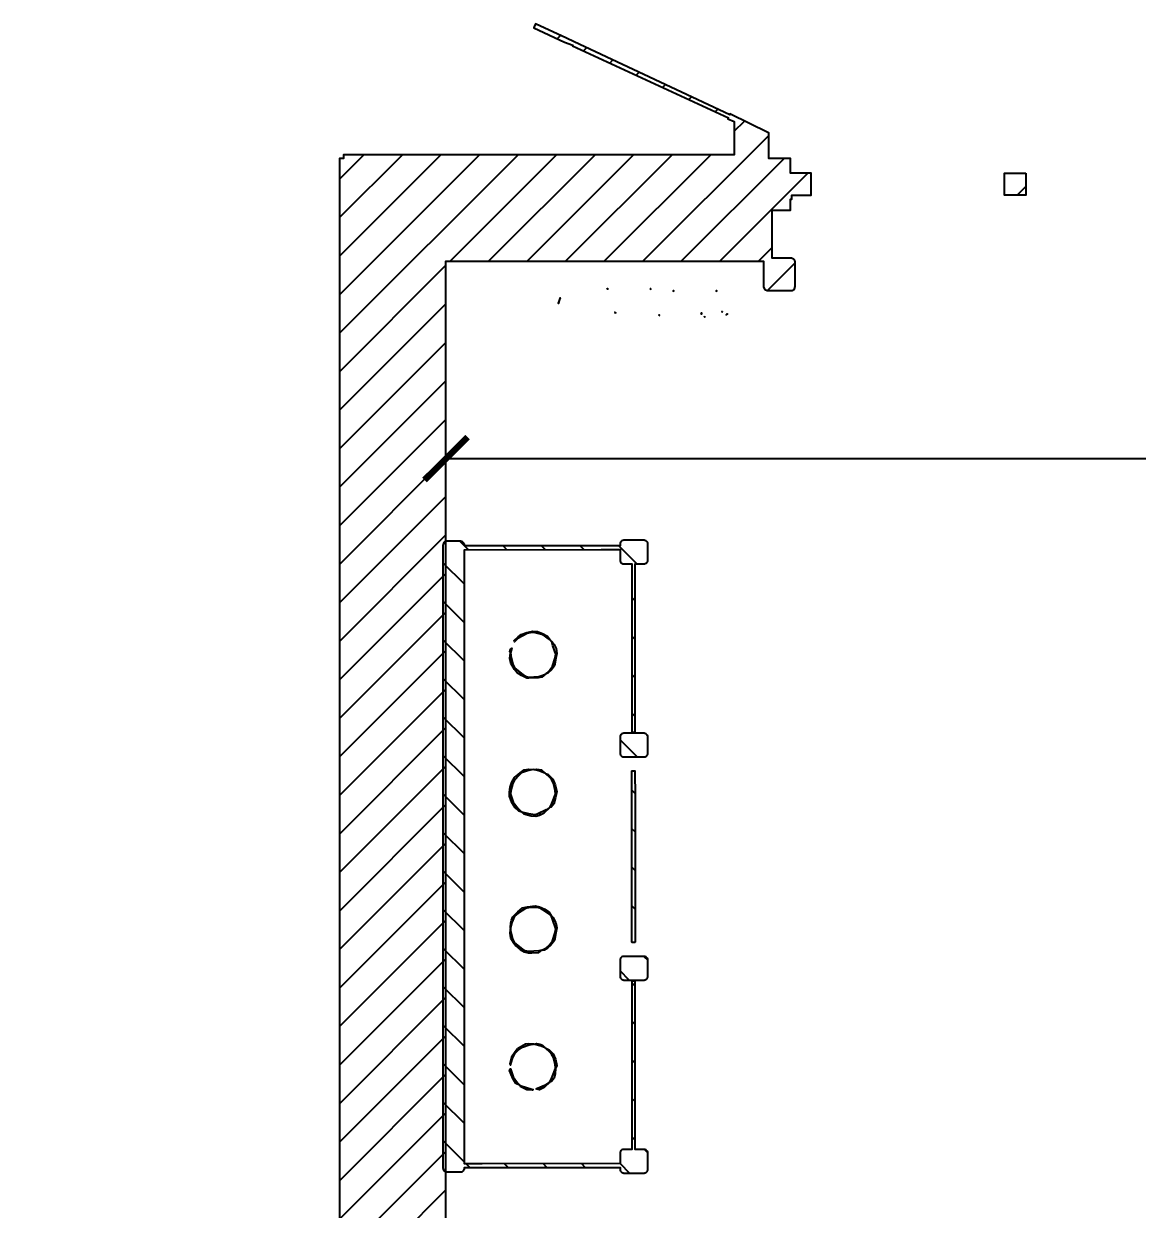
# Model space of a CAD drawing. Header units: metres. Extents: x -155 to -31, y -2 to 38.
# Drawn here: x -84.902 to -82.308, y 15.75 to 18.514 of the extents above; entities that cross this region are included whole.
import ezdxf

# ---------------------------------------------------------------- set-up
doc = ezdxf.new("R2010")
doc.units = ezdxf.units.M
doc.layers.add('DİMENSİONS', color=1, linetype='Continuous', true_color=0xff0000)
doc.layers.add('Layer 03$GIRIS_MOBILYA', color=9, linetype='Continuous', true_color=0xc0c0c0)
doc.layers.add('Layer 03$GIRIS_DUVAR', color=7, linetype='Continuous')
doc.styles.add('Default', font='arial.ttf')
doc.dimstyles.new('Default', dxfattribs={"dimscale": 2, "dimtxt": 0.1, "dimasz": 0.1, "dimexe": 0.05, "dimexo": 0.05, "dimgap": 0.025, "dimtad": 1, "dimtoh": 1, "dimzin": 1, "dimdsep": 46, "dimtxsty": 'Default', "dimcen": 0.05, "dimazin": 1, "dimtfac": 1, "dimtdec": 4, "dimtix": 1, "dimtofl": 0, "dimtmove": 1, "dimatfit": 3, "dimfxl": 0.1, "dimtolj": 1, "dimtzin": 1, "dimarcsym": 0})
pattern_1 = [(45, (-78.925584, 9.92203), (-0.04490128, 0.04490128), [])]
pattern_2 = [(135, (-78.925584, 9.92203), (-0.0449013, -0.0449013), [])]

# ---------------------------------------------------------------- blocks, each defined once
blk = doc.blocks.new('_ArchTick')
at = {"color": 0, "linetype": 'ByBlock', "const_width": 0.15}
blk.add_lwpolyline([(-0.5, -0.5), (0.5, 0.5)], dxfattribs=at)
blk = doc.blocks.new('*D15')
at = {"layer": 'Defpoints', "color": 0}
for p in [(-83.9185, 17.5), (-75.8466, 17.5), (-75.8466, 17.5)]:
    blk.add_point(p, dxfattribs=at)
at = {"layer": 'DİMENSİONS', "color": 0, "lineweight": -2}
for p, q in [((-83.9185, 17.6), (-83.9185, 17.6)), ((-75.8466, 17.6), (-75.8466, 17.6)), ((-83.9185, 17.5), (-75.9466, 17.5))]:
    blk.add_line(p, q, dxfattribs=at)
at = {"layer": 'DİMENSİONS', "color": 0}
blk.add_solid([(-75.9466, 17.4833), (-75.9466, 17.5166), (-75.8466, 17.5)], dxfattribs=at)
at = {"layer": 'DİMENSİONS', "color": 0, "lineweight": -2, "xscale": 0.1, "yscale": 0.1, "zscale": 0.1, "rotation": 180}
blk.add_blockref('_ArchTick', (-83.9185, 17.5), dxfattribs=at)
at = {"layer": 'DİMENSİONS', "color": 0, "insert": (-79.9325, 17.6521), "char_height": 0.2, "attachment_point": 5, "style": 'Default'}
blk.add_mtext('\\A1;8.1', dxfattribs=at)

msp = doc.modelspace()

# ---------------------------------------------------------------- hatches: boundary and pattern name
at = {"layer": 'Layer 03$GIRIS_DUVAR'}
h = msp.add_hatch(dxfattribs=at)
h.set_pattern_fill('ANSI31', scale=0.02, style=0, pattern_type=2)
h.set_pattern_definition(pattern_1)
h.paths.add_polyline_path([(-84.7571, 6.5899), (-84.1666, 6.5899), (-84.1666, 5.6993), (-84.1571, 5.6993), (-84.1571, 5.6901), (-83.2057, 5.6901), (-83.2057, 5.6492), (-83.2414, 5.6489), (-83.2414, 5.6441), (-83.2424, 5.6441), (-83.2424, 5.6384), (-83.728, 5.6339), (-83.7852, 5.6333), (-83.7852, 5.6234), (-83.7278, 5.6233), (-83.3635, 5.6276), (-83.2414, 5.6287), (-83.1057, 5.6298), (-83.1067, 5.6404), (-83.1065, 5.6452), (-83.1067, 5.6499), (-83.1254, 5.6498), (-83.1254, 5.6901), (-83.1071, 5.6901), (-83.1071, 5.7223), (-83.061, 5.7223), (-83.0584, 5.7043), (-83.057, 5.7043), (-83.0562, 5.7035), (-83.04, 5.7035), (-83.0054, 5.4569), (-82.9816, 5.2869), (-82.9972, 5.2869), (-82.9988, 5.2853), (-82.9988, 5.2836), (-82.9937, 5.2439), (-82.9921, 5.2319), (-82.9912, 5.231), (-82.9906, 5.2303), (-82.989, 5.2303), (-82.9608, 5.2342), (-82.9529, 5.2353), (-82.9521, 5.2353), (-82.9519, 5.2354), (-82.9512, 5.2361), (-82.9512, 5.2369), (-82.9504, 5.2377), (-82.9504, 5.2385), (-82.9562, 5.2782), (-82.9578, 5.2894), (-82.9578, 5.2902), (-82.9594, 5.2918), (-82.9766, 5.2918), (-83.0111, 5.5387), (-83.0346, 5.7063), (-83.0177, 5.7086), (-83.0177, 5.7101), (-83.0168, 5.7109), (-83.0226, 5.7516), (-83.0242, 5.7625), (-83.0242, 5.7633), (-83.0252, 5.7643), (-83.0259, 5.765), (-83.0275, 5.765), (-83.0497, 5.7619), (-83.0497, 5.8019), (-83.0505, 5.8019), (-83.0513, 5.8027), (-83.1071, 5.8027), (-83.1071, 5.8993), (-83.0985, 5.8993), (-83.0985, 5.9293), (-83.1071, 5.9293), (-83.1071, 5.9381), (-83.9185, 5.9381), (-83.9185, 6.8292), (-83.9271, 6.8292), (-83.9271, 6.838), (-84.5186, 6.838), (-84.5186, 7.4941), (-84.5272, 7.4941), (-84.5272, 7.5031), (-84.6205, 7.5031), (-84.6205, 7.5492), (-84.6714, 7.5492), (-84.6714, 8.639), (-84.6205, 8.639), (-84.6205, 8.6849), (-84.5573, 8.6849), (-84.5573, 8.6851), (-84.5272, 8.6851), (-84.5272, 8.6941), (-84.5186, 8.6941), (-84.5186, 9.3599), (-83.9271, 9.3599), (-83.9271, 9.3693), (-83.9185, 9.3693), (-83.9185, 9.4601), (-83.6772, 9.4601), (-83.6772, 9.4693), (-83.6687, 9.4693), (-83.6687, 9.9601), (-82.2261, 9.9601), (-80.1467, 9.96), (-80.1467, 9.2827), (-79.979, 9.1155), (-79.8981, 9.0348), (-79.8854, 9.0475), (-79.9106, 9.0727), (-79.8956, 9.0878), (-79.9009, 9.0931), (-79.884, 9.1099), (-79.8301, 9.1638), (-79.8248, 9.1585), (-79.82, 9.1634), (-79.8036, 9.1797), (-79.8102, 9.1862), (-79.804, 9.1924), (-79.8686, 9.257), (-79.8686, 11.6294), (-79.8772, 11.6294), (-79.8772, 11.638), (-80.1373, 11.638), (-80.1373, 11.6294), (-80.1467, 11.6294), (-80.1467, 11.2912), (-80.3651, 11.2912), (-80.3651, 11.0388), (-80.1467, 11.0388), (-80.1467, 10.1379), (-81.5685, 10.1379), (-81.5685, 11.0388), (-81.5321, 11.0388), (-81.5321, 11.2365), (-81.4601, 11.2365), (-81.4374, 11.2375), (-81.4347, 11.2309), (-81.4342, 11.2307), (-81.4326, 11.23), (-81.2557, 11.23), (-81.2013, 11.2314), (-81.2006, 11.233), (-81.2006, 11.271), (-81.2008, 11.2715), (-81.2015, 11.2732), (-81.2019, 11.2734), (-81.2036, 11.274), (-81.4334, 11.274), (-81.4366, 11.2805), (-81.4371, 11.2807), (-81.4387, 11.2815), (-81.5321, 11.2815), (-81.5321, 11.2912), (-81.5685, 11.2912), (-81.5685, 11.6294), (-81.5771, 11.6294), (-81.5771, 11.638), (-81.8372, 11.638), (-81.8372, 11.6294), (-81.8464, 11.6294), (-81.8464, 11.0068), (-81.8466, 11.0068), (-81.8466, 10.1379), (-83.9185, 10.1379), (-83.9185, 10.6792), (-83.9271, 10.6792), (-83.9271, 10.688), (-84.5186, 10.688), (-84.5186, 11.0492), (-84.5272, 11.0492), (-84.5272, 11.058), (-84.5572, 11.058), (-84.5572, 11.0579), (-84.6356, 11.0579), (-84.6356, 11.0995), (-84.6714, 11.0995), (-84.6714, 11.675), (-84.6356, 11.675), (-84.6356, 12.2494), (-84.6714, 12.2494), (-84.6714, 12.8002), (-84.6356, 12.8002), (-84.6356, 12.84), (-84.5752, 12.84), (-84.5272, 12.84), (-84.5272, 12.8493), (-84.5186, 12.8493), (-84.5186, 13.2099), (-83.9271, 13.2099), (-83.9271, 13.2193), (-83.9185, 13.2193), (-83.9185, 17.9599), (-83.1788, 17.9599), (-83.1788, 17.9011), (-83.1785, 17.9001), (-83.1767, 17.8947), (-83.1757, 17.8942), (-83.1703, 17.8915), (-83.1131, 17.8915), (-83.1121, 17.892), (-83.1067, 17.8947), (-83.1064, 17.8957), (-83.1046, 17.9011), (-83.1046, 17.9573), (-83.1048, 17.9579), (-83.1058, 17.9618), (-83.1067, 17.9636), (-83.1077, 17.9646), (-83.1085, 17.965), (-83.1131, 17.9668), (-83.1585, 17.9668), (-83.1585, 17.9993), (-83.1587, 17.9993), (-83.1587, 18.0793), (-83.1161, 18.0793), (-83.1161, 18.105), (-83.1125, 18.105), (-83.1125, 18.1142), (-83.0675, 18.1142), (-83.0675, 18.165), (-83.1161, 18.165), (-83.1161, 18.1997), (-83.1666, 18.1997), (-83.1666, 18.2594), (-83.1672, 18.2594), (-83.257, 18.3034), (-83.2573, 18.3035), (-83.2573, 18.3013), (-83.62, 18.4717), (-83.6377, 18.48), (-83.7097, 18.5137), (-83.713, 18.5067), (-83.7141, 18.5043), (-83.642, 18.4706), (-83.6233, 18.4638), (-83.624, 18.4619), (-83.2606, 18.2943), (-83.2615, 18.2923), (-83.2469, 18.2855), (-83.2469, 18.2081), (-84.1571, 18.2081), (-84.1571, 18.1993), (-84.1666, 18.1993), (-84.1666, 13.4581), (-84.7571, 13.4581), (-84.7571, 13.4493), (-84.7666, 13.4493), (-84.7666, 13.043), (-84.7895, 13.0413), (-84.8089, 13.1735), (-84.8858, 13.6989), (-84.8855, 13.699), (-84.8929, 13.7478), (-84.8964, 13.7474), (-84.9025, 13.7467), (-84.8952, 13.6971), (-84.8961, 13.6969), (-84.8551, 13.4227), (-84.771, 12.8478), (-84.7571, 12.8509), (-84.7571, 12.84), (-84.7561, 12.84), (-84.7561, 12.8002), (-84.7065, 12.8002), (-84.7065, 12.7943), (-84.6968, 12.7943), (-84.6968, 12.2494), (-84.7561, 12.2494), (-84.7561, 11.675), (-84.6968, 11.675), (-84.6968, 11.1043), (-84.7065, 11.1043), (-84.7065, 11.0995), (-84.7561, 11.0995), (-84.7561, 11.0579), (-84.7571, 11.0579), (-84.7571, 11.0479), (-84.771, 11.051), (-84.8184, 10.727), (-84.9025, 10.152), (-84.899, 10.1517), (-84.8929, 10.151), (-84.8855, 10.2008), (-84.8456, 10.475), (-84.7895, 10.8576), (-84.7666, 10.856), (-84.7666, 10.4493), (-84.7571, 10.4493), (-84.7571, 10.4401), (-84.1666, 10.4401), (-84.1666, 9.608), (-84.7571, 9.608), (-84.7571, 9.5994), (-84.7666, 9.5994), (-84.7666, 8.775), (-84.8111, 8.775), (-84.8113, 8.792), (-84.8208, 8.7925), (-84.8198, 8.6934), (-84.8193, 8.6929), (-84.8058, 8.6936), (-84.7571, 8.6936), (-84.7571, 8.6849), (-84.7561, 8.6849), (-84.7561, 8.6442), (-84.6968, 8.6442), (-84.6968, 7.5437), (-84.7561, 7.5437), (-84.7561, 7.5031), (-84.7571, 7.5031), (-84.7571, 7.4943), (-84.8002, 7.4943), (-84.8193, 7.4966), (-84.8198, 7.4966), (-84.8207, 7.3959), (-84.8209, 7.3959), (-84.8224, 7.1959), (-84.8242, 6.9957), (-84.8246, 6.9957), (-84.8246, 6.8955), (-84.8145, 6.8955), (-84.8145, 6.9962), (-84.8124, 7.1954), (-84.811, 7.3959), (-84.8103, 7.3959), (-84.8103, 7.4151), (-84.7666, 7.4151), (-84.7666, 6.5994), (-84.7571, 6.5994)], flags=0)
h.paths.add_polyline_path([(-84.1486, 5.8993), (-84.1486, 5.7081), (-83.9571, 5.7081), (-83.9571, 5.8993)], flags=0)
h.paths.add_polyline_path([(-84.7486, 6.7992), (-84.7486, 6.6079), (-84.5573, 6.6079), (-84.5573, 6.7992)], flags=0)
h.paths.add_polyline_path([(-84.7486, 9.59), (-84.7486, 9.3993), (-84.5573, 9.3993), (-84.5573, 9.59)], flags=0)
h.paths.add_polyline_path([(-84.1486, 10.0993), (-84.1486, 9.9994), (-83.7072, 9.9994), (-83.7072, 10.0899), (-83.9571, 10.0899), (-83.9571, 10.0993)], flags=0)
h.paths.add_polyline_path([(-84.7486, 10.6493), (-84.7486, 10.4581), (-84.5573, 10.4581), (-84.5573, 10.6493)], flags=0)
h.paths.add_polyline_path([(-84.1571, 10.6399), (-84.1571, 10.4494), (-84.1306, 10.4493), (-83.9667, 10.4493), (-83.9667, 10.6399)], flags=0)
h = msp.add_hatch(dxfattribs=at)
h.set_pattern_fill('ANSI31', scale=0.02, style=0, pattern_type=2)
h.set_pattern_definition(pattern_1)
h.paths.add_polyline_path([(-82.5672, 18.165), (-82.5672, 18.1142), (-82.617, 18.1142), (-82.617, 18.165)], flags=0)
at = {"layer": 'Layer 03$GIRIS_MOBILYA'}
h = msp.add_hatch(dxfattribs=at)
h.set_pattern_fill('ANSI31', scale=0.02, angle=90, style=0, pattern_type=2)
h.set_pattern_definition(pattern_2)
h.paths.add_polyline_path([(-83.5437, 17.895), (-83.5423, 17.8967), (-83.5412, 17.8948), (-83.5423, 17.8953)], flags=0)
h = msp.add_hatch(dxfattribs=at)
h.set_pattern_fill('ANSI31', scale=0.02, angle=90, style=0, pattern_type=2)
h.set_pattern_definition(pattern_2)
h.paths.add_polyline_path([(-83.4424, 17.8953), (-83.4409, 17.8948), (-83.4419, 17.8967)], flags=0)
h = msp.add_hatch(dxfattribs=at)
h.set_pattern_fill('ANSI31', scale=0.02, angle=90, style=0, pattern_type=2)
h.set_pattern_definition(pattern_2)
h.paths.add_polyline_path([(-83.389, 17.891), (-83.389, 17.891), (-83.3888, 17.8903), (-83.3878, 17.8912)], flags=0)
h = msp.add_hatch(dxfattribs=at)
h.set_pattern_fill('ANSI31', scale=0.02, angle=90, style=0, pattern_type=2)
h.set_pattern_definition(pattern_2)
h.paths.add_polyline_path([(-83.2891, 17.891), (-83.2891, 17.891), (-83.2889, 17.8903), (-83.2875, 17.8912)], flags=0)
h = msp.add_hatch(dxfattribs=at)
h.set_pattern_fill('ANSI31', scale=0.02, angle=90, style=0, pattern_type=2)
h.set_pattern_definition(pattern_2)
h.paths.add_polyline_path([(-83.6566, 17.8624), (-83.6557, 17.8621), (-83.6521, 17.8745), (-83.6571, 17.8626)], flags=0)
h = msp.add_hatch(dxfattribs=at)
h.set_pattern_fill('ANSI31', scale=0.02, angle=90, style=0, pattern_type=2)
h.set_pattern_definition(pattern_2)
h.paths.add_polyline_path([(-83.5239, 17.8389), (-83.5226, 17.8394), (-83.5247, 17.8415)], flags=0)
h = msp.add_hatch(dxfattribs=at)
h.set_pattern_fill('ANSI31', scale=0.02, angle=90, style=0, pattern_type=2)
h.set_pattern_definition(pattern_2)
h.paths.add_polyline_path([(-83.4224, 17.8332), (-83.4224, 17.8332), (-83.4212, 17.834), (-83.4226, 17.834)], flags=0)
h = msp.add_hatch(dxfattribs=at)
h.set_pattern_fill('ANSI31', scale=0.02, angle=90, style=0, pattern_type=2)
h.set_pattern_definition(pattern_2)
h.paths.add_polyline_path([(-83.3238, 17.8391), (-83.3228, 17.8394), (-83.3232, 17.8367)], flags=0)
h = msp.add_hatch(dxfattribs=at)
h.set_pattern_fill('ANSI31', scale=0.02, angle=90, style=0, pattern_type=2)
h.set_pattern_definition(pattern_2)
h.paths.add_polyline_path([(-83.3163, 17.8316), (-83.3163, 17.8304), (-83.3156, 17.83), (-83.3155, 17.8301), (-83.316, 17.8314), (-83.316, 17.8315)], flags=0)
h = msp.add_hatch(dxfattribs=at)
h.set_pattern_fill('ANSI31', scale=0.02, angle=90, style=0, pattern_type=2)
h.set_pattern_definition(pattern_2)
h.paths.add_polyline_path([(-83.2742, 17.843), (-83.2741, 17.8427), (-83.2756, 17.8424)], flags=0)
h = msp.add_hatch(dxfattribs=at)
h.set_pattern_fill('ANSI31', scale=0.02, angle=90, style=0, pattern_type=2)
h.set_pattern_definition(pattern_2)
h.paths.add_polyline_path([(-83.2635, 17.8378), (-83.2622, 17.837), (-83.2654, 17.8351)], flags=0)
h = msp.add_hatch(dxfattribs=at)
h.set_pattern_fill('ANSI31', scale=0.02, angle=90, style=0, pattern_type=2)
h.set_pattern_definition(pattern_2)
h.paths.add_polyline_path([(-83.513, 15.843), (-83.513, 15.841), (-83.5128, 15.8407), (-83.512, 15.8391), (-83.5118, 15.8388), (-83.5106, 15.8372), (-83.5103, 15.837), (-83.5087, 15.8357), (-83.5083, 15.8356), (-83.5063, 15.8348), (-83.5059, 15.8347), (-83.5039, 15.8343), (-83.4645, 15.8343), (-83.4569, 15.8343), (-83.4565, 15.8344), (-83.4549, 15.8348), (-83.4545, 15.8349), (-83.4525, 15.8357), (-83.4522, 15.836), (-83.4506, 15.8372), (-83.4504, 15.8375), (-83.4492, 15.8391), (-83.449, 15.8394), (-83.4482, 15.841), (-83.4482, 15.8414), (-83.4482, 15.8434), (-83.4482, 15.8744), (-83.4482, 15.8804), (-83.4482, 15.8808), (-83.4482, 15.8828), (-83.4484, 15.8832), (-83.4492, 15.8852), (-83.4494, 15.8855), (-83.4506, 15.8871), (-83.4509, 15.8873), (-83.4525, 15.8885), (-83.4529, 15.8887), (-83.4549, 15.8895), (-83.4552, 15.8895), (-83.4569, 15.8895), (-83.4777, 15.8895), (-83.4776, 16.2205), (-83.4776, 16.2816), (-83.4777, 16.2816), (-83.4783, 16.2818), (-83.4783, 16.2818), (-83.484, 16.2818), (-83.485, 16.2818), (-83.4854, 16.2814), (-83.4854, 15.9436), (-83.4854, 15.8895), (-83.4962, 15.8895), (-83.5039, 15.8895), (-83.5043, 15.8895), (-83.5063, 15.8895), (-83.5067, 15.8893), (-83.5087, 15.8885), (-83.509, 15.8883), (-83.5106, 15.8871), (-83.5108, 15.8868), (-83.512, 15.8852), (-83.5122, 15.8848), (-83.513, 15.8828), (-83.513, 15.8824), (-83.513, 15.8804), (-83.513, 15.8565), (-83.8341, 15.8562), (-83.8757, 15.8562), (-83.8757, 17.0421), (-83.8757, 17.2874), (-83.5573, 17.2877), (-83.513, 17.2877), (-83.513, 17.2695), (-83.513, 17.2635), (-83.513, 17.2631), (-83.513, 17.2611), (-83.5128, 17.2608), (-83.512, 17.2592), (-83.5118, 17.2589), (-83.5106, 17.2573), (-83.5103, 17.2571), (-83.5087, 17.2559), (-83.5083, 17.2557), (-83.5063, 17.2549), (-83.5059, 17.2548), (-83.5039, 17.2544), (-83.4854, 17.2544), (-83.4854, 16.9236), (-83.4854, 16.8624), (-83.4854, 16.8624), (-83.485, 16.862), (-83.484, 16.862), (-83.4783, 16.862), (-83.4782, 16.862), (-83.4782, 16.8621), (-83.4779, 16.8624), (-83.4777, 16.8623), (-83.4777, 16.8624), (-83.4776, 17.2005), (-83.4776, 17.2544), (-83.4645, 17.2544), (-83.4569, 17.2544), (-83.4565, 17.2545), (-83.4549, 17.2549), (-83.4545, 17.255), (-83.4525, 17.2559), (-83.4522, 17.2561), (-83.4506, 17.2573), (-83.4504, 17.2576), (-83.4492, 17.2592), (-83.449, 17.2595), (-83.4482, 17.2611), (-83.4482, 17.2615), (-83.4482, 17.2635), (-83.4482, 17.2945), (-83.4482, 17.3005), (-83.4482, 17.3009), (-83.4482, 17.3029), (-83.4484, 17.3033), (-83.4492, 17.3053), (-83.4494, 17.3055), (-83.4506, 17.3067), (-83.4509, 17.3069), (-83.4525, 17.3081), (-83.4529, 17.3083), (-83.4549, 17.3091), (-83.4552, 17.3092), (-83.4569, 17.3096), (-83.4962, 17.3096), (-83.5039, 17.3096), (-83.5043, 17.3095), (-83.5063, 17.3091), (-83.5067, 17.309), (-83.5087, 17.3081), (-83.509, 17.3079), (-83.5106, 17.3067), (-83.5108, 17.3065), (-83.512, 17.3053), (-83.5122, 17.3049), (-83.513, 17.3029), (-83.513, 17.3025), (-83.513, 17.3005), (-83.513, 17.2965), (-83.8341, 17.2964), (-83.8757, 17.2964), (-83.8757, 17.2981), (-83.8757, 17.2985), (-83.8757, 17.3005), (-83.8759, 17.3008), (-83.8766, 17.3024), (-83.8769, 17.3027), (-83.8781, 17.3043), (-83.8784, 17.3046), (-83.88, 17.3057), (-83.8804, 17.3059), (-83.8824, 17.3067), (-83.8828, 17.3068), (-83.8848, 17.3072), (-83.9109, 17.3072), (-83.9165, 17.3072), (-83.9169, 17.3071), (-83.9189, 17.3067), (-83.9193, 17.3065), (-83.9213, 17.3057), (-83.9216, 17.3055), (-83.9232, 17.3043), (-83.9234, 17.304), (-83.9246, 17.3024), (-83.9247, 17.3021), (-83.9251, 17.3005), (-83.9252, 17.3), (-83.9256, 17.2981), (-83.9256, 16.1018), (-83.9256, 15.8458), (-83.9255, 15.8455), (-83.9251, 15.8439), (-83.925, 15.8435), (-83.9246, 15.8415), (-83.9244, 15.8412), (-83.9232, 15.8396), (-83.9228, 15.8393), (-83.9213, 15.8381), (-83.9208, 15.838), (-83.9189, 15.8372), (-83.9184, 15.8372), (-83.9165, 15.8372), (-83.8904, 15.8372), (-83.8848, 15.8372), (-83.8844, 15.8372), (-83.8824, 15.8372), (-83.882, 15.8374), (-83.88, 15.8381), (-83.8797, 15.8384), (-83.8781, 15.8396), (-83.8778, 15.8399), (-83.8766, 15.8415), (-83.8765, 15.8419), (-83.8757, 15.8439), (-83.8757, 15.8442), (-83.8757, 15.8458), (-83.8757, 15.8475), (-83.5573, 15.8477), (-83.513, 15.8477), (-83.513, 15.8434)], flags=0)
h = msp.add_hatch(dxfattribs=at)
h.set_pattern_fill('ANSI31', scale=0.02, angle=90, style=0, pattern_type=2)
h.set_pattern_definition(pattern_2)
h.paths.add_polyline_path([(-83.7436, 17.0898), (-83.73, 17.0947), (-83.7161, 17.0974), (-83.7049, 17.0966), (-83.6937, 17.0921), (-83.6819, 17.0858), (-83.673, 17.0738), (-83.6798, 17.0797), (-83.6889, 17.0864), (-83.6952, 17.09), (-83.7107, 17.0935), (-83.719, 17.0947), (-83.7293, 17.0919), (-83.7509, 17.0802), (-83.7587, 17.0728), (-83.7594, 17.0757), (-83.75, 17.0844)], flags=0)
h = msp.add_hatch(dxfattribs=at)
h.set_pattern_fill('ANSI31', scale=0.02, angle=90, style=0, pattern_type=2)
h.set_pattern_definition(pattern_2)
h.paths.add_polyline_path([(-83.7685, 17.0469), (-83.7697, 17.0498), (-83.768, 17.0563), (-83.765, 17.0583)], flags=0)
h = msp.add_hatch(dxfattribs=at)
h.set_pattern_fill('ANSI31', scale=0.02, angle=90, style=0, pattern_type=2)
h.set_pattern_definition(pattern_2)
h.paths.add_polyline_path([(-83.6859, 16.9984), (-83.6775, 17.0063), (-83.6703, 17.0161), (-83.6652, 17.0331), (-83.6628, 17.0437), (-83.6695, 17.0636), (-83.6719, 17.0739), (-83.6667, 17.0669), (-83.662, 17.0572), (-83.66, 17.0459), (-83.6623, 17.0347), (-83.666, 17.0167), (-83.6726, 17.0077), (-83.6814, 16.9995)], flags=0)
h = msp.add_hatch(dxfattribs=at)
h.set_pattern_fill('ANSI31', scale=0.02, angle=90, style=0, pattern_type=2)
h.set_pattern_definition(pattern_2)
h.paths.add_polyline_path([(-83.7685, 17.0469), (-83.7667, 17.0354), (-83.7628, 17.0204), (-83.7586, 17.0122), (-83.7425, 16.9987), (-83.7338, 16.9924), (-83.7252, 16.9906), (-83.7021, 16.9921), (-83.6932, 16.995), (-83.6859, 16.9984), (-83.6948, 16.9906), (-83.7037, 16.9885), (-83.7256, 16.9881), (-83.7302, 16.9882), (-83.7426, 16.9944), (-83.7526, 17.0005), (-83.7587, 17.0084), (-83.7676, 17.0232), (-83.7701, 17.0337)], flags=0)
h = msp.add_hatch(dxfattribs=at)
h.set_pattern_fill('ANSI31', scale=0.02, angle=90, style=0, pattern_type=2)
h.set_pattern_definition(pattern_2)
h.paths.add_polyline_path([(-83.449, 16.8095), (-83.4482, 16.8111), (-83.4482, 16.8115), (-83.4482, 16.8135), (-83.4482, 16.8445), (-83.4482, 16.8505), (-83.4482, 16.8508), (-83.4482, 16.8529), (-83.4484, 16.8532), (-83.4492, 16.8552), (-83.4494, 16.8555), (-83.4506, 16.8567), (-83.4509, 16.8569), (-83.4525, 16.8581), (-83.4529, 16.8583), (-83.4549, 16.8591), (-83.4552, 16.8592), (-83.4569, 16.8596), (-83.4962, 16.8596), (-83.5039, 16.8596), (-83.5043, 16.8595), (-83.5063, 16.8591), (-83.5067, 16.8589), (-83.5087, 16.8581), (-83.509, 16.8579), (-83.5106, 16.8567), (-83.5108, 16.8565), (-83.512, 16.8552), (-83.5122, 16.8549), (-83.513, 16.8529), (-83.513, 16.8525), (-83.513, 16.8505), (-83.513, 16.8195), (-83.513, 16.8135), (-83.513, 16.8131), (-83.513, 16.8111), (-83.5128, 16.8108), (-83.512, 16.8092), (-83.5118, 16.8089), (-83.5106, 16.8073), (-83.5103, 16.807), (-83.5087, 16.8058), (-83.5083, 16.8057), (-83.5063, 16.8049), (-83.5059, 16.8048), (-83.5039, 16.8044), (-83.4645, 16.8044), (-83.4569, 16.8044), (-83.4565, 16.8045), (-83.4549, 16.8049), (-83.4545, 16.805), (-83.4525, 16.8058), (-83.4522, 16.8061), (-83.4506, 16.8073), (-83.4504, 16.8076), (-83.4492, 16.8092)], flags=0)
h = msp.add_hatch(dxfattribs=at)
h.set_pattern_fill('ANSI31', scale=0.02, angle=90, style=0, pattern_type=2)
h.set_pattern_definition(pattern_2)
h.paths.add_polyline_path([(-83.7414, 16.6756), (-83.7487, 16.6777), (-83.7577, 16.6859), (-83.7652, 16.6985), (-83.7704, 16.7132), (-83.7706, 16.7226), (-83.7691, 16.734), (-83.7647, 16.7459), (-83.7591, 16.7565), (-83.746, 16.7676), (-83.7362, 16.7741), (-83.7255, 16.7763), (-83.7154, 16.775), (-83.7288, 16.7717), (-83.7422, 16.7672), (-83.7472, 16.763), (-83.759, 16.7503), (-83.7626, 16.7435), (-83.7678, 16.7264), (-83.7679, 16.7178), (-83.7653, 16.7087), (-83.7622, 16.6987), (-83.75, 16.684)], flags=0)
h = msp.add_hatch(dxfattribs=at)
h.set_pattern_fill('ANSI31', scale=0.02, angle=90, style=0, pattern_type=2)
h.set_pattern_definition(pattern_2)
h.paths.add_polyline_path([(-83.7154, 16.775), (-83.7072, 16.7763), (-83.6962, 16.7742), (-83.687, 16.7659), (-83.7023, 16.7719)], flags=0)
h = msp.add_hatch(dxfattribs=at)
h.set_pattern_fill('ANSI31', scale=0.02, angle=90, style=0, pattern_type=2)
h.set_pattern_definition(pattern_2)
h.paths.add_polyline_path([(-83.6757, 16.687), (-83.672, 16.6961), (-83.6636, 16.718), (-83.6638, 16.7259), (-83.6682, 16.7433), (-83.672, 16.7501), (-83.6753, 16.755), (-83.687, 16.7659), (-83.6813, 16.7642), (-83.6693, 16.7529), (-83.6638, 16.7397), (-83.6601, 16.7239), (-83.663, 16.7096), (-83.6669, 16.695), (-83.6735, 16.6871)], flags=0)
h = msp.add_hatch(dxfattribs=at)
h.set_pattern_fill('ANSI31', scale=0.02, angle=90, style=0, pattern_type=2)
h.set_pattern_definition(pattern_2)
h.paths.add_polyline_path([(-83.485, 16.7721), (-83.484, 16.7721), (-83.4783, 16.7721), (-83.4777, 16.7106), (-83.4776, 16.3726), (-83.4777, 16.3725), (-83.4782, 16.3722), (-83.4783, 16.3722), (-83.4793, 16.3722), (-83.485, 16.3722), (-83.485, 16.3722), (-83.4854, 16.3726), (-83.4854, 16.3726), (-83.4854, 16.4338), (-83.4854, 16.7717), (-83.4851, 16.772)], flags=0)
h = msp.add_hatch(dxfattribs=at)
h.set_pattern_fill('ANSI31', scale=0.02, angle=90, style=0, pattern_type=2)
h.set_pattern_definition(pattern_2)
h.paths.add_polyline_path([(-83.7089, 16.6665), (-83.7003, 16.6685), (-83.69, 16.6739), (-83.6757, 16.687), (-83.6848, 16.6811), (-83.7062, 16.6709), (-83.7118, 16.6697), (-83.7253, 16.6718), (-83.7414, 16.6756), (-83.7374, 16.6718), (-83.7202, 16.6674)], flags=0)
h = msp.add_hatch(dxfattribs=at)
h.set_pattern_fill('ANSI31', scale=0.02, angle=90, style=0, pattern_type=2)
h.set_pattern_definition(pattern_2)
h.paths.add_polyline_path([(-83.7685, 16.4069), (-83.7675, 16.4172), (-83.7662, 16.4239), (-83.7627, 16.4315), (-83.7514, 16.4435), (-83.7401, 16.4524), (-83.7286, 16.455), (-83.7106, 16.4572), (-83.7006, 16.4552), (-83.688, 16.4495), (-83.6792, 16.4432), (-83.6736, 16.4346), (-83.6821, 16.4408), (-83.693, 16.4484), (-83.6991, 16.4519), (-83.7074, 16.4531), (-83.7232, 16.4536), (-83.7336, 16.4508), (-83.7504, 16.4406), (-83.7585, 16.433), (-83.7649, 16.4183)], flags=0)
h = msp.add_hatch(dxfattribs=at)
h.set_pattern_fill('ANSI31', scale=0.02, angle=90, style=0, pattern_type=2)
h.set_pattern_definition(pattern_2)
h.paths.add_polyline_path([(-83.6954, 16.3537), (-83.6859, 16.3584), (-83.6775, 16.3663), (-83.6703, 16.3761), (-83.6652, 16.3931), (-83.6628, 16.4037), (-83.6695, 16.4236), (-83.6736, 16.4346), (-83.6687, 16.4305), (-83.6622, 16.4175), (-83.66, 16.4059), (-83.6623, 16.3947), (-83.666, 16.3767), (-83.6751, 16.3649), (-83.6816, 16.3584), (-83.6897, 16.3541)], flags=0)
h = msp.add_hatch(dxfattribs=at)
h.set_pattern_fill('ANSI31', scale=0.02, angle=90, style=0, pattern_type=2)
h.set_pattern_definition(pattern_2)
h.paths.add_polyline_path([(-83.7024, 16.3484), (-83.6954, 16.3537), (-83.7021, 16.3521), (-83.7252, 16.3506), (-83.7338, 16.3524), (-83.7425, 16.3587), (-83.7586, 16.3722), (-83.7628, 16.3804), (-83.7667, 16.3954), (-83.7685, 16.4069), (-83.7701, 16.3937), (-83.768, 16.3829), (-83.7619, 16.3724), (-83.756, 16.3644), (-83.7459, 16.3559), (-83.7363, 16.3502), (-83.7271, 16.3481), (-83.7183, 16.3478)], flags=0)
h = msp.add_hatch(dxfattribs=at)
h.set_pattern_fill('ANSI31', scale=0.02, angle=90, style=0, pattern_type=2)
h.set_pattern_definition(pattern_2)
h.paths.add_polyline_path([(-83.4645, 16.2843), (-83.4569, 16.2843), (-83.4565, 16.2844), (-83.4549, 16.2848), (-83.4545, 16.285), (-83.4525, 16.2858), (-83.4522, 16.286), (-83.4506, 16.2872), (-83.4504, 16.2875), (-83.4492, 16.2891), (-83.449, 16.2894), (-83.4482, 16.291), (-83.4482, 16.2914), (-83.4482, 16.2934), (-83.4482, 16.3244), (-83.4482, 16.3304), (-83.4482, 16.3308), (-83.4482, 16.3328), (-83.4484, 16.3332), (-83.4492, 16.3352), (-83.4494, 16.3354), (-83.4506, 16.3366), (-83.4509, 16.3369), (-83.4525, 16.3385), (-83.4529, 16.3386), (-83.4549, 16.339), (-83.4552, 16.3391), (-83.4569, 16.3395), (-83.4962, 16.3395), (-83.5039, 16.3395), (-83.5043, 16.3394), (-83.5063, 16.339), (-83.5067, 16.3389), (-83.5087, 16.3385), (-83.509, 16.3382), (-83.5106, 16.3366), (-83.5108, 16.3364), (-83.512, 16.3352), (-83.5122, 16.3348), (-83.513, 16.3328), (-83.513, 16.3324), (-83.513, 16.3304), (-83.513, 16.2994), (-83.513, 16.2934), (-83.513, 16.2931), (-83.513, 16.291), (-83.5128, 16.2907), (-83.512, 16.2891), (-83.5118, 16.2888), (-83.5106, 16.2872), (-83.5103, 16.287), (-83.5087, 16.2858), (-83.5083, 16.2856), (-83.5063, 16.2848), (-83.5059, 16.2847), (-83.5039, 16.2843)], flags=0)
h = msp.add_hatch(dxfattribs=at)
h.set_pattern_fill('ANSI31', scale=0.02, angle=90, style=0, pattern_type=2)
h.set_pattern_definition(pattern_2)
h.paths.add_polyline_path([(-83.6636, 16.078), (-83.664, 16.0887), (-83.6679, 16.104), (-83.672, 16.1101), (-83.6753, 16.115), (-83.6872, 16.126), (-83.6778, 16.1214), (-83.6686, 16.112), (-83.6636, 16.1001), (-83.6605, 16.0851)], flags=0)
h = msp.add_hatch(dxfattribs=at)
h.set_pattern_fill('ANSI31', scale=0.02, angle=90, style=0, pattern_type=2)
h.set_pattern_definition(pattern_2)
h.paths.add_polyline_path([(-83.7457, 16.0386), (-83.7561, 16.0432), (-83.7628, 16.0547), (-83.7702, 16.0735), (-83.7679, 16.0777), (-83.7651, 16.0684), (-83.762, 16.0585), (-83.7516, 16.0448)], flags=0)
h = msp.add_hatch(dxfattribs=at)
h.set_pattern_fill('ANSI31', scale=0.02, angle=90, style=0, pattern_type=2)
h.set_pattern_definition(pattern_2)
h.paths.add_polyline_path([(-83.6769, 16.0459), (-83.672, 16.0561), (-83.6636, 16.078), (-83.6638, 16.0657), (-83.6666, 16.0555), (-83.6727, 16.0478)], flags=0)
h = msp.add_hatch(dxfattribs=at)
h.set_pattern_fill('ANSI31', scale=0.02, angle=90, style=0, pattern_type=2)
h.set_pattern_definition(pattern_2)
h.paths.add_polyline_path([(-83.7457, 16.0386), (-83.7311, 16.0337), (-83.7208, 16.0306), (-83.715, 16.0294), (-83.7179, 16.0275), (-83.7304, 16.0285), (-83.7441, 16.0351)], flags=0)
h = msp.add_hatch(dxfattribs=at)
h.set_pattern_fill('ANSI31', scale=0.02, angle=90, style=0, pattern_type=2)
h.set_pattern_definition(pattern_2)
h.paths.add_polyline_path([(-83.7089, 16.0306), (-83.6848, 16.041), (-83.6769, 16.0459), (-83.6898, 16.034), (-83.7005, 16.0283)], flags=0)

# ---------------------------------------------------------------- linework, layer by layer
at = {"layer": 'Layer 03$GIRIS_DUVAR'}
msp.add_lwpolyline([(-83.9185, 13.2193), (-83.9185, 17.9599), (-83.1788, 17.9599), (-83.1788, 17.9011), (-83.1785, 17.9001), (-83.1767, 17.8947), (-83.1757, 17.8942), (-83.1703, 17.8915), (-83.1131, 17.8915), (-83.1121, 17.892), (-83.1067, 17.8947), (-83.1064, 17.8957), (-83.1046, 17.9011), (-83.1046, 17.9573), (-83.1048, 17.9579), (-83.1058, 17.9618), (-83.1067, 17.9636), (-83.1077, 17.9646), (-83.1085, 17.965), (-83.1131, 17.9668), (-83.1585, 17.9668), (-83.1585, 17.9993), (-83.1587, 17.9993), (-83.1587, 18.0793), (-83.1161, 18.0793), (-83.1161, 18.105), (-83.1125, 18.105), (-83.1125, 18.1142), (-83.0675, 18.1142), (-83.0675, 18.165), (-83.1161, 18.165), (-83.1161, 18.1997), (-83.1666, 18.1997), (-83.1666, 18.2594), (-83.1672, 18.2594), (-83.257, 18.3034), (-83.2573, 18.3035), (-83.2573, 18.3013), (-83.62, 18.4717), (-83.6377, 18.48), (-83.7097, 18.5137), (-83.713, 18.5067), (-83.7141, 18.5043), (-83.642, 18.4706), (-83.6233, 18.4638), (-83.624, 18.4619), (-83.2606, 18.2943), (-83.2615, 18.2923), (-83.2469, 18.2855), (-83.2469, 18.2081), (-84.1571, 18.2081), (-84.1571, 18.1993), (-84.1666, 18.1993), (-84.1666, 13.4581)], dxfattribs=at)
msp.add_lwpolyline([(-82.5672, 18.165), (-82.5672, 18.1142), (-82.617, 18.1142), (-82.617, 18.165)], close=True, dxfattribs=at)
at = {"layer": 'Layer 03$GIRIS_MOBILYA'}
for points in [[(-83.5437, 17.895), (-83.5423, 17.8967), (-83.5412, 17.8948), (-83.5423, 17.8953)], [(-83.4424, 17.8953), (-83.4409, 17.8948), (-83.4419, 17.8967)], [(-83.389, 17.891), (-83.389, 17.891), (-83.3888, 17.8903), (-83.3878, 17.8912)], [(-83.2891, 17.891), (-83.2891, 17.891), (-83.2889, 17.8903), (-83.2875, 17.8912)], [(-83.6566, 17.8624), (-83.6557, 17.8621), (-83.6521, 17.8745), (-83.6571, 17.8626)], [(-83.5239, 17.8389), (-83.5226, 17.8394), (-83.5247, 17.8415)], [(-83.4224, 17.8332), (-83.4224, 17.8332), (-83.4212, 17.834), (-83.4226, 17.834)], [(-83.3238, 17.8391), (-83.3228, 17.8394), (-83.3232, 17.8367)], [(-83.3163, 17.8316), (-83.3163, 17.8304), (-83.3156, 17.83), (-83.3155, 17.8301), (-83.316, 17.8314), (-83.316, 17.8315)], [(-83.2742, 17.843), (-83.2741, 17.8427), (-83.2756, 17.8424)], [(-83.2635, 17.8378), (-83.2622, 17.837), (-83.2654, 17.8351)], [(-83.513, 15.843), (-83.513, 15.841), (-83.5128, 15.8407), (-83.512, 15.8391), (-83.5118, 15.8388), (-83.5106, 15.8372), (-83.5103, 15.837), (-83.5087, 15.8357), (-83.5083, 15.8356), (-83.5063, 15.8348), (-83.5059, 15.8347), (-83.5039, 15.8343), (-83.4645, 15.8343), (-83.4569, 15.8343), (-83.4565, 15.8344), (-83.4549, 15.8348), (-83.4545, 15.8349), (-83.4525, 15.8357), (-83.4522, 15.836), (-83.4506, 15.8372), (-83.4504, 15.8375), (-83.4492, 15.8391), (-83.449, 15.8394), (-83.4482, 15.841), (-83.4482, 15.8414), (-83.4482, 15.8434), (-83.4482, 15.8744), (-83.4482, 15.8804), (-83.4482, 15.8808), (-83.4482, 15.8828), (-83.4484, 15.8832), (-83.4492, 15.8852), (-83.4494, 15.8855), (-83.4506, 15.8871), (-83.4509, 15.8873), (-83.4525, 15.8885), (-83.4529, 15.8887), (-83.4549, 15.8895), (-83.4552, 15.8895), (-83.4569, 15.8895), (-83.4777, 15.8895), (-83.4776, 16.2205), (-83.4776, 16.2816), (-83.4777, 16.2816), (-83.4783, 16.2818), (-83.4783, 16.2818), (-83.484, 16.2818), (-83.485, 16.2818), (-83.4854, 16.2814), (-83.4854, 15.9436), (-83.4854, 15.8895), (-83.4962, 15.8895), (-83.5039, 15.8895), (-83.5043, 15.8895), (-83.5063, 15.8895), (-83.5067, 15.8893), (-83.5087, 15.8885), (-83.509, 15.8883), (-83.5106, 15.8871), (-83.5108, 15.8868), (-83.512, 15.8852), (-83.5122, 15.8848), (-83.513, 15.8828), (-83.513, 15.8824), (-83.513, 15.8804), (-83.513, 15.8565), (-83.8341, 15.8562), (-83.8757, 15.8562), (-83.8757, 17.0421), (-83.8757, 17.2874), (-83.5573, 17.2877), (-83.513, 17.2877), (-83.513, 17.2695), (-83.513, 17.2635), (-83.513, 17.2631), (-83.513, 17.2611), (-83.5128, 17.2608), (-83.512, 17.2592), (-83.5118, 17.2589), (-83.5106, 17.2573), (-83.5103, 17.2571), (-83.5087, 17.2559), (-83.5083, 17.2557), (-83.5063, 17.2549), (-83.5059, 17.2548), (-83.5039, 17.2544), (-83.4854, 17.2544), (-83.4854, 16.9236), (-83.4854, 16.8624), (-83.4854, 16.8624), (-83.485, 16.862), (-83.484, 16.862), (-83.4783, 16.862), (-83.4782, 16.8621), (-83.4779, 16.8624), (-83.4777, 16.8623), (-83.4777, 16.8624), (-83.4776, 17.2005), (-83.4776, 17.2544), (-83.4645, 17.2544), (-83.4569, 17.2544), (-83.4565, 17.2545), (-83.4549, 17.2549), (-83.4545, 17.255), (-83.4525, 17.2559), (-83.4522, 17.2561), (-83.4506, 17.2573), (-83.4504, 17.2576), (-83.4492, 17.2592), (-83.449, 17.2595), (-83.4482, 17.2611), (-83.4482, 17.2615), (-83.4482, 17.2635), (-83.4482, 17.2945), (-83.4482, 17.3005), (-83.4482, 17.3009), (-83.4482, 17.3029), (-83.4484, 17.3033), (-83.4492, 17.3053), (-83.4494, 17.3055), (-83.4506, 17.3067), (-83.4509, 17.3069), (-83.4525, 17.3081), (-83.4529, 17.3083), (-83.4549, 17.3091), (-83.4552, 17.3092), (-83.4569, 17.3096), (-83.4962, 17.3096), (-83.5039, 17.3096), (-83.5043, 17.3095), (-83.5063, 17.3091), (-83.5067, 17.309), (-83.5087, 17.3081), (-83.509, 17.3079), (-83.5106, 17.3067), (-83.5108, 17.3065), (-83.512, 17.3053), (-83.5122, 17.3049), (-83.513, 17.3029), (-83.513, 17.3025), (-83.513, 17.3005), (-83.513, 17.2965), (-83.8341, 17.2964), (-83.8757, 17.2964), (-83.8757, 17.2981), (-83.8757, 17.2985), (-83.8757, 17.3005), (-83.8759, 17.3008), (-83.8766, 17.3024), (-83.8769, 17.3027), (-83.8781, 17.3043), (-83.8784, 17.3046), (-83.88, 17.3057), (-83.8804, 17.3059), (-83.8824, 17.3067), (-83.8828, 17.3068), (-83.8848, 17.3072), (-83.9109, 17.3072), (-83.9165, 17.3072), (-83.9169, 17.3071), (-83.9189, 17.3067), (-83.9193, 17.3065), (-83.9213, 17.3057), (-83.9216, 17.3055), (-83.9232, 17.3043), (-83.9234, 17.304), (-83.9246, 17.3024), (-83.9247, 17.3021), (-83.9251, 17.3005), (-83.9252, 17.3), (-83.9256, 17.2981), (-83.9256, 16.1018), (-83.9256, 15.8458), (-83.9255, 15.8455), (-83.9251, 15.8439), (-83.925, 15.8435), (-83.9246, 15.8415), (-83.9244, 15.8412), (-83.9232, 15.8396), (-83.9228, 15.8393), (-83.9213, 15.8381), (-83.9208, 15.838), (-83.9189, 15.8372), (-83.9184, 15.8372), (-83.9165, 15.8372), (-83.8904, 15.8372), (-83.8848, 15.8372), (-83.8844, 15.8372), (-83.8824, 15.8372), (-83.882, 15.8374), (-83.88, 15.8381), (-83.8797, 15.8384), (-83.8781, 15.8396), (-83.8778, 15.8399), (-83.8766, 15.8415), (-83.8765, 15.8419), (-83.8757, 15.8439), (-83.8757, 15.8442), (-83.8757, 15.8458), (-83.8757, 15.8475), (-83.5573, 15.8477), (-83.513, 15.8477), (-83.513, 15.8434)], [(-83.7436, 17.0898), (-83.73, 17.0947), (-83.7161, 17.0974), (-83.7049, 17.0966), (-83.6937, 17.0921), (-83.6819, 17.0858), (-83.673, 17.0738), (-83.6798, 17.0797), (-83.6889, 17.0864), (-83.6952, 17.09), (-83.7107, 17.0935), (-83.719, 17.0947), (-83.7293, 17.0919), (-83.7509, 17.0802), (-83.7587, 17.0728), (-83.7594, 17.0757), (-83.75, 17.0844)], [(-83.7685, 17.0469), (-83.7697, 17.0498), (-83.768, 17.0563), (-83.765, 17.0583)], [(-83.6859, 16.9984), (-83.6775, 17.0063), (-83.6703, 17.0161), (-83.6652, 17.0331), (-83.6628, 17.0437), (-83.6695, 17.0636), (-83.6719, 17.0739), (-83.6667, 17.0669), (-83.662, 17.0572), (-83.66, 17.0459), (-83.6623, 17.0347), (-83.666, 17.0167), (-83.6726, 17.0077), (-83.6814, 16.9995)], [(-83.7685, 17.0469), (-83.7667, 17.0354), (-83.7628, 17.0204), (-83.7586, 17.0122), (-83.7425, 16.9987), (-83.7338, 16.9924), (-83.7252, 16.9906), (-83.7021, 16.9921), (-83.6932, 16.995), (-83.6859, 16.9984), (-83.6948, 16.9906), (-83.7037, 16.9885), (-83.7256, 16.9881), (-83.7302, 16.9882), (-83.7426, 16.9944), (-83.7526, 17.0005), (-83.7587, 17.0084), (-83.7676, 17.0232), (-83.7701, 17.0337)], [(-83.449, 16.8095), (-83.4482, 16.8111), (-83.4482, 16.8115), (-83.4482, 16.8135), (-83.4482, 16.8445), (-83.4482, 16.8505), (-83.4482, 16.8508), (-83.4482, 16.8529), (-83.4484, 16.8532), (-83.4492, 16.8552), (-83.4494, 16.8555), (-83.4506, 16.8567), (-83.4509, 16.8569), (-83.4525, 16.8581), (-83.4529, 16.8583), (-83.4549, 16.8591), (-83.4552, 16.8592), (-83.4569, 16.8596), (-83.4962, 16.8596), (-83.5039, 16.8596), (-83.5043, 16.8595), (-83.5063, 16.8591), (-83.5067, 16.8589), (-83.5087, 16.8581), (-83.509, 16.8579), (-83.5106, 16.8567), (-83.5108, 16.8565), (-83.512, 16.8552), (-83.5122, 16.8549), (-83.513, 16.8529), (-83.513, 16.8525), (-83.513, 16.8505), (-83.513, 16.8195), (-83.513, 16.8135), (-83.513, 16.8131), (-83.513, 16.8111), (-83.5128, 16.8108), (-83.512, 16.8092), (-83.5118, 16.8089), (-83.5106, 16.8073), (-83.5103, 16.807), (-83.5087, 16.8058), (-83.5083, 16.8057), (-83.5063, 16.8049), (-83.5059, 16.8048), (-83.5039, 16.8044), (-83.4645, 16.8044), (-83.4569, 16.8044), (-83.4565, 16.8045), (-83.4549, 16.8049), (-83.4545, 16.805), (-83.4525, 16.8058), (-83.4522, 16.8061), (-83.4506, 16.8073), (-83.4504, 16.8076), (-83.4492, 16.8092)], [(-83.7414, 16.6756), (-83.7487, 16.6777), (-83.7577, 16.6859), (-83.7652, 16.6985), (-83.7704, 16.7132), (-83.7706, 16.7226), (-83.7691, 16.734), (-83.7647, 16.7459), (-83.7591, 16.7565), (-83.746, 16.7676), (-83.7362, 16.7741), (-83.7255, 16.7763), (-83.7154, 16.775), (-83.7288, 16.7717), (-83.7422, 16.7672), (-83.7472, 16.763), (-83.759, 16.7503), (-83.7626, 16.7435), (-83.7678, 16.7264), (-83.7679, 16.7178), (-83.7653, 16.7087), (-83.7622, 16.6987), (-83.75, 16.684)], [(-83.7154, 16.775), (-83.7072, 16.7763), (-83.6962, 16.7742), (-83.687, 16.7659), (-83.7023, 16.7719)], [(-83.6757, 16.687), (-83.672, 16.6961), (-83.6636, 16.718), (-83.6638, 16.7259), (-83.6682, 16.7433), (-83.672, 16.7501), (-83.6753, 16.755), (-83.687, 16.7659), (-83.6813, 16.7642), (-83.6693, 16.7529), (-83.6638, 16.7397), (-83.6601, 16.7239), (-83.663, 16.7096), (-83.6669, 16.695), (-83.6735, 16.6871)], [(-83.485, 16.7721), (-83.484, 16.7721), (-83.4783, 16.7721), (-83.4777, 16.7106), (-83.4776, 16.3726), (-83.4777, 16.3725), (-83.4782, 16.3722), (-83.4783, 16.3722), (-83.4793, 16.3722), (-83.485, 16.3722), (-83.485, 16.3722), (-83.4854, 16.3726), (-83.4854, 16.3726), (-83.4854, 16.4338), (-83.4854, 16.7717), (-83.4851, 16.772)], [(-83.7089, 16.6665), (-83.7003, 16.6685), (-83.69, 16.6739), (-83.6757, 16.687), (-83.6848, 16.6811), (-83.7062, 16.6709), (-83.7118, 16.6697), (-83.7253, 16.6718), (-83.7414, 16.6756), (-83.7374, 16.6718), (-83.7202, 16.6674)], [(-83.7685, 16.4069), (-83.7675, 16.4172), (-83.7662, 16.4239), (-83.7627, 16.4315), (-83.7514, 16.4435), (-83.7401, 16.4524), (-83.7286, 16.455), (-83.7106, 16.4572), (-83.7006, 16.4552), (-83.688, 16.4495), (-83.6792, 16.4432), (-83.6736, 16.4346), (-83.6821, 16.4408), (-83.693, 16.4484), (-83.6991, 16.4519), (-83.7074, 16.4531), (-83.7232, 16.4536), (-83.7336, 16.4508), (-83.7504, 16.4406), (-83.7585, 16.433), (-83.7649, 16.4183)], [(-83.6954, 16.3537), (-83.6859, 16.3584), (-83.6775, 16.3663), (-83.6703, 16.3761), (-83.6652, 16.3931), (-83.6628, 16.4037), (-83.6695, 16.4236), (-83.6736, 16.4346), (-83.6687, 16.4305), (-83.6622, 16.4175), (-83.66, 16.4059), (-83.6623, 16.3947), (-83.666, 16.3767), (-83.6751, 16.3649), (-83.6816, 16.3584), (-83.6897, 16.3541)], [(-83.7024, 16.3484), (-83.6954, 16.3537), (-83.7021, 16.3521), (-83.7252, 16.3506), (-83.7338, 16.3524), (-83.7425, 16.3587), (-83.7586, 16.3722), (-83.7628, 16.3804), (-83.7667, 16.3954), (-83.7685, 16.4069), (-83.7701, 16.3937), (-83.768, 16.3829), (-83.7619, 16.3724), (-83.756, 16.3644), (-83.7459, 16.3559), (-83.7363, 16.3502), (-83.7271, 16.3481), (-83.7183, 16.3478)], [(-83.4645, 16.2843), (-83.4569, 16.2843), (-83.4565, 16.2844), (-83.4549, 16.2848), (-83.4545, 16.285), (-83.4525, 16.2858), (-83.4522, 16.286), (-83.4506, 16.2872), (-83.4504, 16.2875), (-83.4492, 16.2891), (-83.449, 16.2894), (-83.4482, 16.291), (-83.4482, 16.2914), (-83.4482, 16.2934), (-83.4482, 16.3244), (-83.4482, 16.3304), (-83.4482, 16.3308), (-83.4482, 16.3328), (-83.4484, 16.3332), (-83.4492, 16.3352), (-83.4494, 16.3354), (-83.4506, 16.3366), (-83.4509, 16.3369), (-83.4525, 16.3385), (-83.4529, 16.3386), (-83.4549, 16.339), (-83.4552, 16.3391), (-83.4569, 16.3395), (-83.4962, 16.3395), (-83.5039, 16.3395), (-83.5043, 16.3394), (-83.5063, 16.339), (-83.5067, 16.3389), (-83.5087, 16.3385), (-83.509, 16.3382), (-83.5106, 16.3366), (-83.5108, 16.3364), (-83.512, 16.3352), (-83.5122, 16.3348), (-83.513, 16.3328), (-83.513, 16.3324), (-83.513, 16.3304), (-83.513, 16.2994), (-83.513, 16.2934), (-83.513, 16.2931), (-83.513, 16.291), (-83.5128, 16.2907), (-83.512, 16.2891), (-83.5118, 16.2888), (-83.5106, 16.2872), (-83.5103, 16.287), (-83.5087, 16.2858), (-83.5083, 16.2856), (-83.5063, 16.2848), (-83.5059, 16.2847), (-83.5039, 16.2843)], [(-83.6872, 16.126), (-83.6967, 16.13), (-83.7147, 16.1348), (-83.7261, 16.136), (-83.7334, 16.1345), (-83.7444, 16.1288), (-83.7519, 16.124), (-83.7576, 16.117), (-83.7662, 16.1047), (-83.7695, 16.089), (-83.7681, 16.0857), (-83.7634, 16.1014), (-83.7578, 16.1131), (-83.7504, 16.1211), (-83.7402, 16.128), (-83.7247, 16.1335), (-83.7147, 16.1348), (-83.7075, 16.1363), (-83.6995, 16.1348), (-83.6936, 16.1324)], [(-83.6636, 16.078), (-83.664, 16.0887), (-83.6679, 16.104), (-83.672, 16.1101), (-83.6753, 16.115), (-83.6872, 16.126), (-83.6778, 16.1214), (-83.6686, 16.112), (-83.6636, 16.1001), (-83.6605, 16.0851)], [(-83.7457, 16.0386), (-83.7561, 16.0432), (-83.7628, 16.0547), (-83.7702, 16.0735), (-83.7679, 16.0777), (-83.7651, 16.0684), (-83.762, 16.0585), (-83.7516, 16.0448)], [(-83.6769, 16.0459), (-83.672, 16.0561), (-83.6636, 16.078), (-83.6638, 16.0657), (-83.6666, 16.0555), (-83.6727, 16.0478)], [(-83.7457, 16.0386), (-83.7311, 16.0337), (-83.7208, 16.0306), (-83.715, 16.0294), (-83.7179, 16.0275), (-83.7304, 16.0285), (-83.7441, 16.0351)], [(-83.7089, 16.0306), (-83.6848, 16.041), (-83.6769, 16.0459), (-83.6898, 16.034), (-83.7005, 16.0283)]]:
    msp.add_lwpolyline(points, close=True, dxfattribs=at)

# ---------------------------------------------------------------- dimensions: what is measured, and where the dimension line sits
at = {"layer": 'DİMENSİONS'}
dim = msp.add_linear_dim(base=(-75.8466, 17.5, 0.5549), p1=(-83.9185, 17.5, 0.5549), p2=(-75.8466, 17.5, 0.5549), text='8.1', dimstyle='Default', override={"dimscale": 2, "dimasz": 0.05, "dimtih": 0, "dimtoh": 0, "dimdec": 1, "dimlfac": 1, "dimblk1": 'ArchTick', "dimsah": 1}, dxfattribs=at)
dim.commit()
dim.dimension.update_dxf_attribs({"geometry": '*D15', "text_midpoint": (-79.9325, 17.6521, 0.5549)})

doc.saveas('drawing.dxf')
